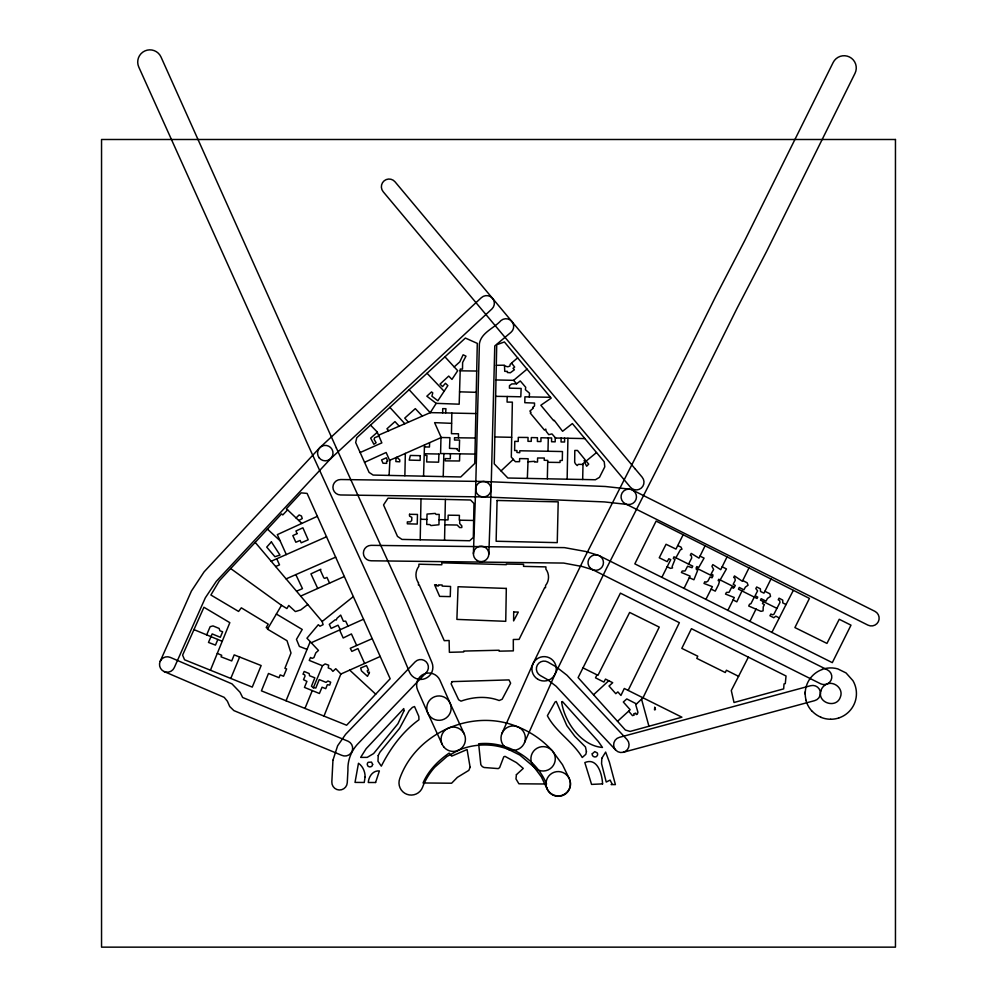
<?xml version="1.0" encoding="UTF-8"?>
<svg xmlns="http://www.w3.org/2000/svg" width="997" height="997" viewBox="0 0 997 997"><rect width="100%" height="100%" fill="white"/><g stroke="black" fill="none" stroke-linecap="round" stroke-linejoin="round"><path stroke-width="1.5" d="M496.294 365.326L504.482 365.189L504.744 371.345L507.373 371.383L507.373 372.517L510.339 372.778L514.39 369.762L513.031 368.329L514.664 367.095L511.536 363.045L517.63 357.861L504.407 341.959L496.718 344.713L494.263 463.854L507.834 478.012L595.396 479.756L599.484 477.339L604.78 466.845L604.244 461.823L572.365 423.575L562.582 431.29L554.195 420.285L553.647 420.647L540.848 405.256L551.179 398.139L517.63 357.861M475.806 413.568L451.84 413.07L451.454 433.683L458.495 433.782L458.433 437.795L475.307 438.007L477.289 343.379L465.387 338.058L356.764 437.733L355.667 442.531L369.089 472.404L373.152 475.071L460.751 476.977L474.759 463.455L475.307 438.007M442.68 412.895L442.718 408.633L445.946 408.708L445.647 412.895L430.268 412.646L378.548 435.203L377.14 431.888L370.498 425.108M564.614 438.182L564.576 442.007L561.049 441.958L561.124 438.119L584.666 438.58M495.659 396.332L507.174 396.507L507.087 402.09L512.358 402.14L511.311 457.112L515.374 461.698L519.537 461.661L519.661 458.57L528.123 458.732L527.338 478.386M444.55 540.262L445.385 499.422L388.02 498.164L383.533 504.918L397.491 536.398L401.953 539.414L469.674 540.748L473.326 537.408L473.974 503.522L470.572 499.995L445.385 499.422M420.211 539.801L420.996 498.861M547.328 478.772L547.752 460.427L544.163 460.253L544.312 458.034L537.607 457.984L537.52 462.01L534.529 461.985L534.517 461.312L528.011 461.798M567.143 479.196L567.916 438.294M582.672 479.507L583.021 463.617L584.628 462.296L586.647 466.235L588.716 464.116L586.111 461.1L585.052 461.91L584.08 460.726L585.214 459.866L577.487 450.445L574.795 450.445L574.683 462.247L575.481 463.842L577.201 465.549L578.335 464.34L582.946 464.44M404.869 475.743L405.343 453.411L441.235 437.521L449.946 437.671L449.497 448.363L457.349 448.687L457.199 449.647L459.218 451.429L459.58 440.063L454.507 440.051L454.532 437.72L458.433 437.795M805.028 693.949L805.065 692.055M439.054 519.686L438.942 524.758L430.941 525.569L429.807 524.584L426.716 524.472L427.04 514.078L435.34 513.405L436.013 514.427L439.203 514.39L439.054 519.686L448.027 519.898L448.189 515.187L459.418 515.349L459.256 520.172L473.625 520.459M473.401 553.721L475.656 488.904M475.644 489.029L479.383 343.753C481.227 332.462 494.076 328.262 501.005 320.536A7.727 7.727 0 0 1 511.885 321.47A7.727 7.727 0 0 1 510.95 332.35L494.774 345.934L491.097 489.377A7.727 7.727 0 0 1 479.42 495.845A7.727 7.727 0 0 1 479.594 482.461A7.727 7.727 0 0 1 491.097 489.303M488.842 554.058L491.097 489.502M548.3 437.945L540.96 437.745L540.922 441.559L537.408 441.497L537.445 437.708L531.314 437.571L531.264 441.359L527.974 441.335L528.049 437.484L518.29 437.384L518.216 441.459L514.776 441.322L514.626 450.569L516.92 450.519L516.932 452.439L519.736 452.7L519.773 450.781L547.989 451.255L548.3 437.945L551.603 437.957L551.578 441.746L555.167 441.845L555.242 438.019L561.124 438.119M440.973 437.77L440.574 453.56L474.983 454.084M443.229 476.591L443.852 453.585M454.183 366.921L457.698 370.697L451.965 379.408L448.725 376.081L440.026 384.132L442.568 386.587L445.447 383.297L447.865 385.565L437.882 400.769L431.913 396.208L432.76 392.88L431.551 391.933L426.841 396.195L436.2 403.349L459.181 404.196L460.24 369.077L462.496 369.114L462.62 362.472L465.973 356.166L463.119 354.795L459.804 361.874L454.183 366.921L444.949 356.814M459.742 453.847L459.53 460.975L445.26 460.876L445.298 458.583L450.283 458.732L450.432 453.735M423.563 476.18L424.485 445.061M459.767 520.172L459.667 523.525L461.835 525.918L461.798 527.538L459.692 527.575L457.162 525.033L444.899 524.821M429.607 442.743L429.458 447.017L424.51 446.93M396.021 457.561L395.871 461.574L399.722 461.798L399.772 459.866L396.843 457.249L389.59 460.315L386.138 452.488L364.528 462.321M389.079 475.432L389.902 460.315M529.257 396.906L529.519 393.229L525.394 389.677L525.706 387.297L520.284 380.966L516.571 383.795L511.773 383.945L509.479 385.615L509.43 388.169L521.144 388.444L520.795 396.794L507.174 396.507M661.871 577.313L667.143 566.782L670.458 568.377L672.526 567.916L672.128 566.57L674.981 559.504L673.311 558.47L673.972 556.812L688.566 564.115L691.719 557.934L691.332 555.765L690.31 555.155L691.208 553.397L698.972 558.133L700.006 556.152L704.081 558.108L698.71 567.517L696.828 566.57L696.168 567.929L696.367 569.486L697.726 570.222L693.912 579.768L689.288 577.712L684.042 588.404L832.308 662.644L850.989 625.169L839.237 619.274L826.949 643.414L794.908 627.574L809.439 598.412L656.113 521.095L634.84 563.866L684.042 588.404M501.765 733.854L532.971 663.803M524.596 742.416L555.217 673.81M705.913 599.371L712.369 586.66L703.982 583.444L704.879 581.687L705.926 582.248L707.87 581.189L710.063 576.964L712.02 577.811L712.793 576.266L712.905 574.858L711.11 573.973L713.615 569.424L711.933 566.296L712.83 564.614L720.744 569.673L727.112 556.725M323.963 716.12L340.849 674.047L380.218 656.5L390.163 678.758L346.62 725.23L261.426 690.846L268.48 673.474L279.048 677.711L280.145 674.919L283.572 676.228L286.625 668.925L284.905 668.339L290.999 653.01L287.011 640.71L267.47 629.157L281.503 605.304L230.668 568.539L219.365 580.777L210.89 595.01L238.582 611.435L241.324 607.834L268.243 624.159L266.211 627.562L267.819 628.609M217.296 653.396L229.821 622.664L203.936 607.273L182.601 655.116L184.557 659.777L252.253 687.107L261.152 665.547L234.183 654.879L231.728 660.936L221.072 656.836L221.695 655.278L217.296 653.396L210.429 670.233M286.039 700.779L310.229 641.657L306.951 638.205L318.305 624.708L319.975 626.216L323.103 624.67L322.168 621.505L255.207 542.38L281.54 513.904L282.799 514.926L287.597 509.866L301.829 523.413L317.358 516.321M304.957 708.431L312.285 690.585M230.781 678.446L239.654 657.011M313.345 687.756L315.812 688.017L319.239 679.605L326.069 682.384L327.901 680.976L330.705 682.21L329.695 685.076L327.352 684.69L325.757 688.653L322.056 687.22L319.401 693.488L304.459 687.407L306.914 681.387L303.512 679.667L305.082 676.053L304.571 674.707L303.013 674.196L304.185 671.467L309.182 673.561L309.531 675.729L314.84 677.81L311.463 686.235L313.345 687.756L322.48 665.759L325.134 663.927L328.686 665.223L328.225 667.915L330.904 668.999L332.886 671.38L335.777 668.713L340.849 674.047M193.792 629.543L206.678 634.865L210.155 626.677L212.997 625.917L219.153 628.459L219.938 630.777L222.643 631.762L220.337 637.282L212.149 633.918L208.485 642.429L215.464 645.109L217.845 639.501L222.194 641.295M749.071 567.767L742.753 580.516L747.164 582.809L748.062 585.239L745.407 587.083L743.887 589.863L739.288 587.432L738.465 589.165L757.035 598.499L757.745 597.116L755.078 595.745L757.583 590.872L755.838 588.604L756.686 586.996L760.387 588.803L760.549 591.47L763.951 593.14L764.886 591.296L769.871 593.763L770.531 596.405L767.453 598.424L766.045 601.154L761.185 598.686L760.474 600.157L763.366 601.59L762.493 603.571L764.375 604.618L763.241 606.861L763.079 610.862L760.973 611.348L748.722 606.014L749.532 604.244L750.953 603.671L754.268 597.116M160.181 661.347L191.412 591.071L204.086 571.867L319.775 447.703M583.108 667.94L596.954 674.832L595.508 677.835L603.895 682.073L605.503 679.107L612.719 682.708L609.017 686.011L615.797 693.688L617.866 691.893L620.944 695.445L624.296 688.478L681.898 717.192L630.116 731.424L625.393 730.053L578.11 677.624L620.408 593.14L679.356 622.676L643.015 697.788L635.725 704.655L637.955 712.332L637.257 714.276L636.161 714.5L635.774 713.104L633.756 713.827L634.142 715.136L632.459 715.597L628.646 711.16L630.166 709.752L623.324 702.013L626.801 698.934L636.51 703.944M533.108 663.504L584.691 557.435L637.208 454.208L715.397 297.056L744.759 240.526L833.131 62.524A12.201 12.201 0 0 1 849.469 56.979A12.201 12.201 0 0 1 855.015 73.317L766.543 251.518L737.144 308.098L659.117 464.951L606.625 568.116L555.08 674.109M727.847 610.401L734.291 597.515L725.517 594.087L726.452 592.392L729.069 592.33L731.648 587.283L733.393 588.242L734.44 587.108L735.275 585.426L733.194 584.279L735.263 580.266L734.826 578.098L733.705 577.425L734.477 575.942L742.366 581.288L742.753 580.516M700.006 556.152L705.116 545.72M749.906 621.405L756.1 608.918M764.886 591.296L771.08 578.796M779.28 617.941L786.035 604.556L782.782 602.886L782.745 600.094L779.043 598.175L778.233 599.808L779.629 600.568L779.99 602.4L773.896 614.289L772.613 614.8L770.88 614.027L769.946 615.747L773.772 617.729L775.84 616.183L779.28 617.941L771.865 632.41M667.143 566.782L670.744 559.629L668.825 558.756L667.192 561.635L659.254 557.772L666.046 544.275L675.966 549.085L683.182 534.691M628.135 690.41L659.254 627.113L629.643 612.445L597.963 675.33L596.954 674.832M675.891 557.772L680.34 549.858L681.973 549.185L680.988 547.091L677.748 545.583M738.627 676.365L726.414 670.233L725.28 672.526L696.791 658.394L697.763 656.2L681.811 648.374L691.444 628.683L786.035 676.003L785.287 683.593L784.003 683.93L783.679 688.865L734.016 702.499L731.287 690.535L748.386 657.148M786.035 604.556L793.288 590.448M711.123 589.127L715.248 591.134L718.525 584.641L719.498 581.338L718.176 580.603L718.725 579.282L720.17 579.93L726.439 568.938L722.189 566.807M689.288 577.712L690.123 576.116L681.412 572.502L682.172 571.044L685.101 570.969L687.581 566.221L692.005 567.704L692.741 566.122L688.566 564.115M741.98 590.947L736.82 601.839L733.119 599.907M430.268 412.646L436.2 403.349M230.668 568.539L255.207 542.38M330.805 458.52L216.249 581.401L205.345 597.776L174.288 667.629A7.727 7.727 0 0 1 164.131 671.567A7.727 7.727 0 0 1 160.143 661.422A7.727 7.727 0 0 1 170.263 657.384L232.002 683.892L240.003 692.23L242.645 697.489L348.252 741.307A7.727 7.727 0 0 1 351.916 751.601A7.727 7.727 0 0 1 341.61 755.265L233.884 710.599L229.734 706.549L227.416 701.252L224.188 697.352L164.206 671.592M296.059 517.954L299.137 514.963L301.443 516.01L302.253 518.552L298.801 520.496M501.042 470.908L513.343 459.355M320.037 447.454L481.339 297.692A7.727 7.727 0 0 1 492.269 298.028A7.727 7.727 0 0 1 491.932 308.945L330.543 458.782M593.564 694.747L608.781 680.714M617.517 721.317L628.646 711.16M377.29 432.274L370.66 438.144L373.85 444.251L376.118 442.768L374.087 439.328L374.635 437.695L378.922 436.038L381.851 442.88L360.154 452.526M496.008 379.957L513.617 380.331L527.064 369.127M586.111 461.1L596.518 452.563M287.597 509.866L286.376 508.769L301.131 492.867L307.101 493.403L353.337 596.605L322.168 621.505M307.761 604.494L300.733 609.915L295.386 611.572L288.756 605.466L286.899 608.544L281.503 605.304M511.623 363.257L510.177 364.304L509.903 366.073L507.797 366.784L504.445 365.936M301.829 523.413L277.328 534.629L286.301 554.544L326.542 536.76M271.184 561.236L286.301 554.544M396.843 457.249L405.343 453.411M310.229 641.657L311.238 642.741L363.519 619.212L353.337 596.605M300.708 596.094L344.326 576.503M335.665 557.149L286.114 578.883M364.615 663.429L357.948 648.561L351.854 651.39L350.271 648.287L372.217 638.666L380.218 656.5M296.57 591.196L302.465 588.629L295.822 574.608M275.658 566.52L279.521 564.863L276.717 558.719M457.972 750.492C468.926 745.631 481.227 744.024 493.104 745.482A67.21 67.21 0 0 1 509.18 749.657M457.91 750.517L446.918 756.536L434.792 767.179A65.939 65.939 0 0 0 423.326 785.25L422.591 787.194A12.201 12.201 0 0 1 406.863 794.285A12.201 12.201 0 0 1 399.772 778.545C416.048 732.82 472.404 708.057 517.181 726.614M623.2 752.311L814.723 700.617A7.727 7.727 0 0 0 820.17 691.133A7.727 7.727 0 0 0 810.686 685.699L619.511 737.306A7.727 7.727 0 0 0 614.264 747.887A7.727 7.727 0 0 0 625.58 751.277A7.727 7.727 0 0 0 627.026 739.562L566.969 675.231L556.314 666.931L547.901 662.083A7.727 7.727 0 0 0 537.371 664.999A7.727 7.727 0 0 0 540.287 675.53L547.353 679.53L556.127 686.248L615.685 750.056M460.115 370.822L476.716 371.034M483.47 481.476L340.75 479.532A7.727 7.727 0 0 0 332.911 487.134A7.727 7.727 0 0 0 340.525 494.973L483.271 496.93M547.714 462.284L560.015 462.471L560.09 460.527L562.296 460.452L562.47 451.541L547.989 451.255M550.444 397.28L524.921 396.831L524.808 402.701L534.529 403.062L534.492 406.028L532.734 407.399L533.345 408.147L529.881 411.063L531.015 412.347L530.279 413.07L544.474 430.143L545.795 429.096L546.119 431.203L548.761 434.667L551.964 433.919L555.665 438.107M494.848 436.96L511.66 437.309M420.584 519.263L426.853 519.412M459.542 391.833L476.23 392.307M445.647 412.895L451.84 413.07M451.541 423.326L434.605 422.653L441.235 437.521M483.695 481.489L605.316 486.486L629.63 489.153M483.059 496.917L604.431 501.915L627.898 504.507A7.727 7.727 0 0 0 636.148 494.574A7.727 7.727 0 0 0 623.761 490.948A7.727 7.727 0 0 0 625.343 503.759L867.976 625.144A7.727 7.727 0 0 0 878.345 621.667A7.727 7.727 0 0 0 874.868 611.311L632.173 489.901M598.001 555.204L585.85 551.515L564.439 547.627L371.058 545.347A7.727 7.727 0 0 0 363.382 553.123A7.727 7.727 0 0 0 371.171 560.788L563.691 563.068L582.273 566.545L593.477 569.972M820.78 717.279L822.787 717.99A25.822 25.822 0 0 0 830.663 719.248M307.064 649.383L299.374 646.43L296.458 639.376L302.228 629.468L276.393 614.04M322.48 665.759L309.257 660.413L310.503 657.509L312.173 658.356L313.93 657.596L315.8 652.873L318.467 650.443L311.238 642.741M217.845 639.501L206.678 634.865M518.128 726.987C530.927 732.06 542.48 740.098 551.777 750.243M508.221 749.283L519.811 755.041L534.429 767.391M696.791 568.265L712.444 576.079M763.366 601.59L776.85 608.32M599.197 555.678L827.498 669.934A7.727 7.727 0 0 1 831.024 680.278A7.727 7.727 0 0 1 820.681 683.805L592.293 569.499M720.17 579.93L734.091 586.934M267.42 529.095L279.983 540.648M349.673 670.084L375.732 694.186M444.163 391.298L427.04 373.252M388.793 430.741L386.936 428.81L394.962 421.594L399.224 426.18M422.317 416.098L415.3 408.633L404.745 418.104L408.421 422.167M409.094 389.677L430.143 412.584M389.852 407.362L404.844 423.737M513.617 380.331L516.571 383.795M552.55 751.115L562.52 764.724L569.424 778.969M533.644 766.519L541.383 776.9L546.979 788.54M340.313 629.68L338.045 625.206L331.141 628.422L329.297 624.359L335.204 619.785L336.288 619.997L336.998 618.277L340.687 615.087L343.392 621.268L345.697 621.168L348.078 626.191M317.719 588.454L310.927 573.848L320.797 569.287L320.523 570.645L323.763 577.786L324.735 578.385L326.966 577.388L329.583 583.145M450.046 703.047L464.328 734.153M427.875 713.229L442.157 744.335M378.548 435.203L378.922 436.038M356.689 645.508L351.418 633.942L343.205 637.993L339.566 630.004M363.519 619.212L372.217 638.666M450.108 703.197L439.964 680.278A12.201 12.201 0 0 0 423.875 674.059A12.201 12.201 0 0 0 417.656 690.148L427.8 713.079M569.81 780.003L569.935 780.377A12.201 12.201 0 0 1 562.071 795.731A12.201 12.201 0 0 1 546.717 787.867L546.593 787.493M641.582 699.283L648.935 726.24M838.676 718.014A25.623 25.623 0 0 1 830.75 719.248M820.942 717.254A25.623 25.623 0 0 1 812.343 711.372M806.112 700.368A25.623 25.623 0 0 1 822.226 669.486M838.639 718.002A25.822 25.822 0 0 0 845.78 714.4A25.623 25.623 0 0 0 852.946 680.677L846.042 672.938L837.816 668.9A25.897 25.897 0 0 0 822.089 669.398M812.194 711.397A25.947 25.947 0 0 1 805.925 700.33M409.53 514.29L409.518 516.097L411.823 517.368L411.711 520.521L410.34 521.88L407.337 521.892L407.337 523.811L417.245 524.086L417.469 514.44L409.53 514.29M418.466 582.771L418.453 585.077L419.313 585.065L444.251 640.672L449.111 640.498L449.385 652.312L463.717 651.938L463.717 651.066L499.061 650.243L499.073 651.166L513.343 650.867L513.305 639.501L519.076 639.376L544.674 587.644L545.533 587.669L545.571 585.476C549.384 580.915 549.509 573.911 545.907 569.187L545.92 566.894L523.525 566.371L523.599 564.364L506.314 564.028L506.314 564.663L441.895 562.807L441.796 564.776L418.927 564.19L418.815 566.396C415.201 571.032 414.939 578.011 418.466 582.771M513.692 611.996L513.617 620.907L518.303 612.071L513.692 611.996M506.314 588.429L505.741 621.318L456.888 619.399L458.059 586.735L506.314 588.429M497.067 500.469L496.132 541.246L557.248 542.642L558.208 501.852L497.067 500.469M368.753 673.748L367.494 676.327L361.462 670.869L360.677 668.015L366.485 665.572L368.591 670.096L367.232 670.794L367.943 672.514L369.488 672.165L368.753 673.748M436.474 584.79L436.449 585.837L438.468 585.949L438.518 584.903L442.145 585.002L442.182 586.099L450.569 586.46L450.258 596.617L439.64 596.38L434.567 584.79L436.474 584.79M592.255 753.807C591.545 756.785 596.119 758.331 597.365 755.514A2.717 2.717 0 0 0 597.166 752.847L594.773 751.626L592.255 753.807M420.285 455.666L420.123 460.39L409.206 460.103L410.34 455.455L420.285 455.666M438.929 454.021L438.593 462.184L426.641 461.935L426.965 455.554L425.582 455.455L425.158 453.76L438.929 454.021M332.948 760.225L331.839 781.86A7.727 7.727 0 0 0 339.142 789.985A7.727 7.727 0 0 0 347.268 782.682L347.941 770.145C347.517 760.773 350.994 751.551 357.2 744.56L426.143 672.726A7.727 7.727 0 0 0 426.143 661.796A7.727 7.727 0 0 0 415.213 661.796L345.647 734.291L337.634 745.756L332.948 760.225M365.089 777.024L364.241 782.471L355.019 782.396L358.484 763.253C362.833 766.319 365.238 771.74 365.089 777.024M820.818 691.008C817.191 702.885 836.284 708.967 840.309 697.215C844.197 688.192 832.483 679.381 824.843 685.238A10.219 10.219 0 0 0 820.818 690.996M601.814 758.293L601.565 763.714L606.238 782.034L610.114 780.103L612.121 784.053L611.136 784.564L615.398 784.602L609.391 762.119L605.64 752.087L601.814 758.293M470.11 767.279L468.827 770.369L457.399 777.324L451.604 783.218L423.04 782.969C428.423 770.556 438.132 760.699 449.149 753.096L451.691 756.137L467.095 749.52L470.11 767.279M375.582 782.495L368.292 782.508C368.641 776.638 372.89 770.295 379.383 770.943L375.582 782.495M372.654 764.387C372.691 767.565 367.644 767.852 367.295 764.711A2.717 2.717 0 0 1 368.205 762.294L371.52 762.119L372.654 764.387M378.212 755.576L377.988 761.297L381.315 766.157C390.326 748.298 402.626 731.574 418.952 719.772L418.815 716.369L414.528 706.549L412.397 707.396L409.057 710.799L399.548 728.383L379.944 752.162L378.212 755.576M586.435 751.651L585.825 754.305L582.248 757.483C572.939 741.731 555.703 731.773 547.378 715.721L555.155 701.913L556.239 701.452L566.832 725.629L574.833 736.297L585.476 747.002L586.435 751.651M404.047 710.649L397.94 723.747L373.601 753.57L367.22 757.371L360.652 757.396L366.123 748.722L403.748 708.605L404.047 710.649M516.409 774.669L515.972 778.906L518.901 783.792L546.58 784.016C535.775 757.795 506.8 740.846 478.647 743.787L480.828 764.699L482.299 766.606L484.093 767.503L498.251 768.6L499.634 767.615L503.772 756.81L505.005 756.349L516.446 762.605L523.263 768.425L516.409 774.669M561.66 702.249C564.564 721.828 581.064 745.818 602.462 747.451L598.35 741.519L562.42 701.527L561.66 702.249M452.164 681.624L451.105 683.78L458.632 699.757L461 701.14C473.189 696.803 486.935 695.819 499.161 700.53L502.152 699.246L510.638 683.194L508.981 679.904L452.164 681.624M654.73 707.359L654.506 709.889L655.44 709.577L654.73 707.359M271.396 541.882L266.722 547.104L274.91 556.725L279.983 555.067L271.396 541.882M602.574 783.879L591.57 784.402L584.828 762.58C597.614 757.097 602.151 774.42 602.574 783.879M297.069 533.607L292.831 535.613L295.835 542.243L300.122 540.449L301.206 542.804L308.185 539.813L302.889 527.799L295.947 530.99L297.069 533.607M387.634 461.05L386.574 461.524L386.699 463.343L383.022 463.244L381.577 459.929L386.35 457.81L387.634 461.05M895.456 139.493L101.544 139.493L101.544 947.15L895.456 947.15L895.456 139.493M635.139 468.852L395.011 181.79A7.727 7.727 0 0 0 384.132 180.818A7.727 7.727 0 0 0 383.172 191.711L630.353 487.172A7.727 7.727 0 0 0 641.245 488.106A7.727 7.727 0 0 0 642.18 477.214L635.151 468.864M336.35 447.977L161.04 57.066A12.201 12.201 0 0 0 144.926 50.909A12.201 12.201 0 0 0 138.77 67.023L270.449 359.144L306.702 442.032L384.344 612.058L409.443 672.003A12.201 12.201 0 0 0 425.42 678.496A12.201 12.201 0 0 0 431.925 662.519L406.639 602.176L336.35 447.977M590.087 567.854A7.727 7.727 0 0 0 603.123 564.85A7.727 7.727 0 0 0 594 555.067A7.727 7.727 0 0 0 590.087 567.854M319.202 457.872A7.727 7.727 0 0 0 332.45 456.003A7.727 7.727 0 0 0 324.212 445.46A7.727 7.727 0 0 0 319.202 457.872M429.47 715.796A12.201 12.201 0 0 0 450.332 712.531A12.201 12.201 0 0 0 437.072 696.08A12.201 12.201 0 0 0 429.47 715.796M548.612 791.282A12.201 12.201 0 0 0 569.524 788.303A12.201 12.201 0 0 0 556.488 771.678A12.201 12.201 0 0 0 548.612 791.282M443.852 747.027A12.201 12.201 0 0 0 464.677 743.488A12.201 12.201 0 0 0 451.192 727.224A12.201 12.201 0 0 0 443.852 747.027M477.189 560.538A7.727 7.727 0 0 0 488.854 553.971A7.727 7.727 0 0 0 477.339 547.166A7.727 7.727 0 0 0 477.189 560.538M537.682 679.181A12.201 12.201 0 0 0 556.289 669.174A12.201 12.201 0 0 0 538.318 658.07A12.201 12.201 0 0 0 537.682 679.181M503.946 746.105A12.201 12.201 0 0 0 524.696 742.142A12.201 12.201 0 0 0 510.888 726.152A12.201 12.201 0 0 0 503.946 746.105M536.934 769.348A12.201 12.201 0 0 0 555.292 758.879A12.201 12.201 0 0 0 537.059 748.211A12.201 12.201 0 0 0 536.934 769.348"/></g></svg>
